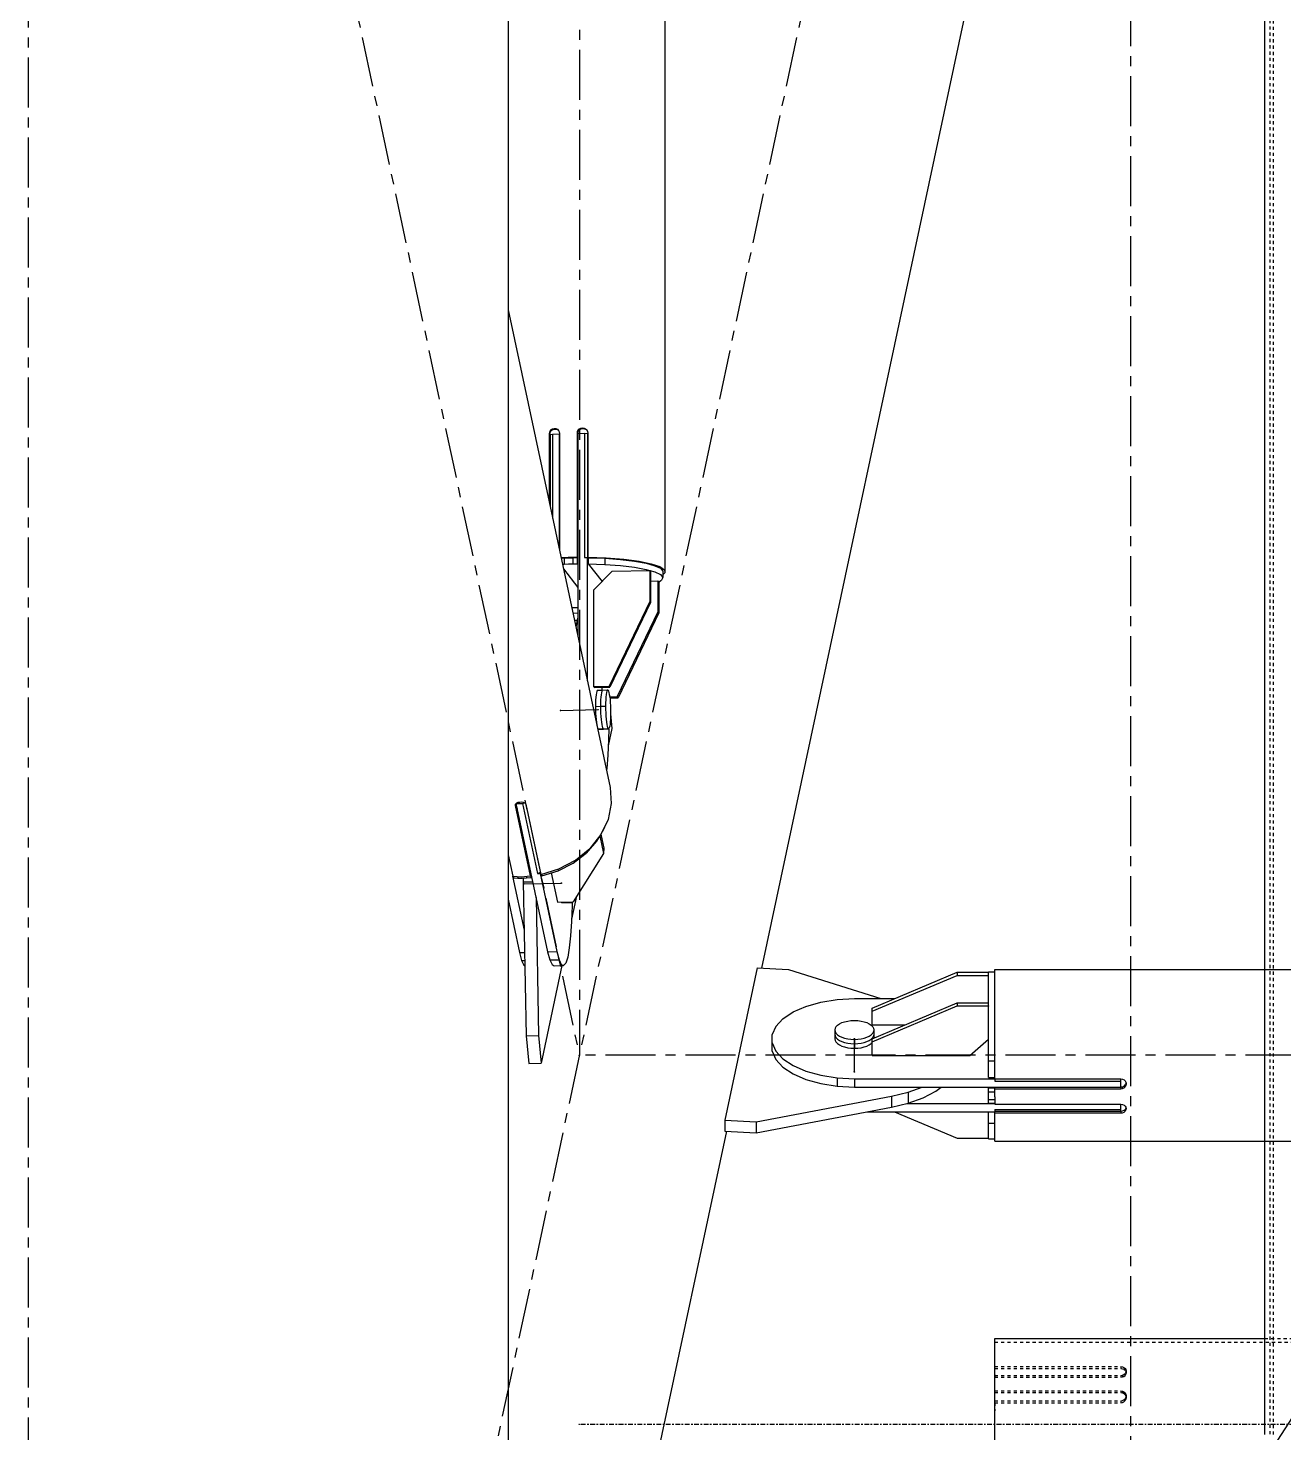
# Model space of a CAD drawing. Header units: millimetres. Extents: x 5143 to 30813, y 232 to 21408.
# Drawn here: x 22900 to 23099.3, y 16090.3 to 16313.3 of the extents above; entities that cross this region are included whole.
import ezdxf

# ---------------------------------------------------------------- set-up
doc = ezdxf.new("R2010")
doc.units = ezdxf.units.MM
doc.header["$LTSCALE"] = 0.25
for name, pattern in [('CENTER', [50.8, 31.75, -6.35, 6.35, -6.35]), ('XKITLINE00', [0]), ('XKITLINE02', [4, 2, -2]), ('XKITLINE03', [6, 3, -1, 1, -1])]:
    doc.linetypes.add(name, pattern=pattern)

msp = doc.modelspace()

# ---------------------------------------------------------------- linework, layer by layer
at = {"color": 8, "linetype": 'CENTER'}
for p, q in [((22900, 17654.86), (22900, 16010.75)), ((22987.5, 16970.27), (22987.5, 16150.27)), ((23075, 16877.2), (23075, 15209.12)), ((22900, 16560.27), (22987.5, 16150.27)), ((23075, 16560.27), (22900, 15740.27)), ((22984.52, 16205.01), (22990.47, 16205.14)), ((22978.7, 16177.48), (22984.65, 16177.61)), ((23031.16, 16147.65), (23031.16, 16152.9)), ((23342.5, 16150.27), (22987.5, 16150.27))]:
    msp.add_line(p, q, dxfattribs=at)
at = {"color": 3, "linetype": 'XKITLINE02'}
for p, q in [((23097.15, 16090.12), (23097.15, 17150.24)), ((23097.68, 16090.06), (23097.68, 17150.18)), ((23053.45, 16104.71), (23276.53, 16104.71)), ((23096.3, 16105.31), (23163.13, 16105.31)), ((23053.45, 16099.56), (23053.45, 16101.84)), ((23053.45, 16100.84), (23073.45, 16100.84)), ((23053.45, 16100.53), (23073.45, 16100.53)), ((23073.45, 16100.84), (23073.45, 16100.53)), ((23073.45, 16100.84), (23073.71, 16100.8)), ((23073.45, 16100.53), (23073.71, 16100.5)), ((23073.71, 16100.8), (23073.95, 16100.71)), ((23073.71, 16100.5), (23073.95, 16100.42)), ((23073.95, 16100.71), (23074.14, 16100.56)), ((23073.95, 16100.42), (23073.98, 16100.4)), ((23073.98, 16100.4), (23074.14, 16100.27)), ((23074.14, 16100.56), (23074.26, 16100.37)), ((23074.14, 16100.27), (23074.26, 16100.07)), ((23074.26, 16100.37), (23074.3, 16100.15)), ((23074.3, 16100.15), (23074.26, 16099.94)), ((23074.26, 16100.07), (23074.3, 16099.86)), ((23074.3, 16100.15), (23074.3, 16099.86)), ((23053.45, 16099.56), (23053.45, 16099.21)), ((23053.45, 16099.45), (23073.45, 16099.45)), ((23053.45, 16099.16), (23073.45, 16099.16)), ((23073.45, 16099.45), (23073.71, 16099.49)), ((23073.45, 16099.45), (23073.45, 16099.16)), ((23073.45, 16099.16), (23073.71, 16099.2)), ((23073.71, 16099.49), (23073.95, 16099.59)), ((23073.71, 16099.49), (23073.71, 16099.2)), ((23073.71, 16099.2), (23073.95, 16099.3)), ((23073.95, 16099.59), (23074.14, 16099.74)), ((23073.95, 16099.3), (23074.14, 16099.45)), ((23074.26, 16099.94), (23074.14, 16099.74)), ((23074.14, 16099.45), (23074.26, 16099.64)), ((23074.3, 16099.86), (23074.26, 16099.64)), ((23053.45, 16097.01), (23073.45, 16097.01)), ((23053.45, 16096.72), (23073.45, 16096.72)), ((23073.45, 16097.01), (23073.71, 16096.97)), ((23073.45, 16097.01), (23073.45, 16096.72)), ((23073.45, 16096.72), (23073.71, 16096.68)), ((23073.71, 16096.97), (23073.95, 16096.86)), ((23073.71, 16096.97), (23073.71, 16096.68)), ((23073.71, 16096.68), (23073.95, 16096.56)), ((23073.71, 16095.49), (23073.95, 16095.58)), ((23073.95, 16096.86), (23074.14, 16096.68)), ((23073.95, 16096.56), (23074.14, 16096.39)), ((23073.95, 16095.58), (23074.14, 16095.75)), ((23074.14, 16096.68), (23074.26, 16096.46)), ((23074.14, 16096.39), (23074.26, 16096.17)), ((23074.26, 16095.97), (23074.14, 16095.75)), ((23074.26, 16095.68), (23074.14, 16095.46)), ((23074.26, 16096.46), (23074.3, 16096.22)), ((23074.3, 16096.22), (23074.26, 16095.97)), ((23074.26, 16096.17), (23074.3, 16095.93)), ((23074.3, 16095.93), (23074.26, 16095.68)), ((23074.3, 16096.22), (23074.3, 16095.93)), ((23053.45, 16095.42), (23073.45, 16095.42)), ((23053.45, 16095.11), (23053.45, 16093.94)), ((23053.45, 16095.11), (23073.45, 16095.11)), ((23053.45, 16093.94), (23053.45, 16093.84)), ((23073.45, 16095.42), (23073.71, 16095.49)), ((23073.45, 16095.42), (23073.45, 16095.11)), ((23073.45, 16095.11), (23073.71, 16095.16)), ((23073.71, 16095.16), (23073.95, 16095.28)), ((23073.98, 16095.32), (23073.95, 16095.28)), ((23073.98, 16095.32), (23074.14, 16095.46))]:
    msp.add_line(p, q, dxfattribs=at)
at = {"color": 7, "linetype": 'XKITLINE00'}
for p, q in [((23096.3, 16090.05), (23096.3, 16537.43)), ((23053.45, 16096.88), (23053.45, 16105.31)), ((23053.45, 16105.31), (23096.3, 16105.31)), ((23053.45, 16087.94), (23053.45, 16096.88))]:
    msp.add_line(p, q, dxfattribs=at)
at = {"color": 8, "linetype": 'XKITLINE00'}
for p, q in [((23001.09, 16527.97), (23001.09, 16226.85)), ((22976.2, 16524.48), (22976.2, 16010.75)), ((23083.06, 16476.53), (23016.39, 16164.09)), ((23283.76, 16376.1), (23007.61, 15948.85)), ((22976.2, 16268.62), (22992.38, 16192.77)), ((22982.85, 16249.42), (22982.75, 16249.18)), ((22983.03, 16249.61), (22982.87, 16249.44)), ((22983.11, 16249.51), (22982.96, 16249.35)), ((22983.03, 16249.61), (22983.26, 16249.74)), ((22983.11, 16249.51), (22983.34, 16249.64)), ((22983.26, 16249.74), (22983.52, 16249.79)), ((22983.34, 16249.64), (22983.6, 16249.69)), ((22983.52, 16249.79), (22983.78, 16249.76)), ((22983.6, 16249.69), (22983.85, 16249.66)), ((22983.78, 16249.76), (22984.01, 16249.65)), ((22983.85, 16249.66), (22984.09, 16249.55)), ((22984.01, 16249.65), (22984.19, 16249.48)), ((22984.09, 16249.55), (22984.22, 16249.43)), ((22984.19, 16249.48), (22984.31, 16249.25)), ((22987.29, 16249.54), (22987.17, 16249.31)), ((22987.37, 16249.44), (22987.25, 16249.21)), ((22987.29, 16249.54), (22987.48, 16249.73)), ((22987.37, 16249.44), (22987.56, 16249.63)), ((22987.48, 16249.73), (22987.72, 16249.85)), ((22987.56, 16249.63), (22987.79, 16249.75)), ((22987.72, 16249.85), (22987.98, 16249.89)), ((22987.79, 16249.75), (22988.06, 16249.79)), ((22987.98, 16249.89), (22988.25, 16249.85)), ((22988.06, 16249.79), (22988.32, 16249.75)), ((22988.25, 16249.85), (22988.48, 16249.73)), ((22988.32, 16249.75), (22988.56, 16249.63)), ((22988.48, 16249.73), (22988.67, 16249.55)), ((22988.56, 16249.63), (22988.69, 16249.51)), ((22988.67, 16249.55), (22988.77, 16249.31)), ((22982.75, 16249.18), (22982.69, 16248.92)), ((22982.69, 16248.92), (22982.77, 16248.81)), ((22982.69, 16248.92), (22982.69, 16238.19)), ((22982.81, 16249.08), (22982.77, 16248.81)), ((22982.77, 16248.81), (22982.77, 16237.8)), ((22982.93, 16249.32), (22982.81, 16249.08)), ((22982.85, 16248.85), (22983.26, 16248.9)), ((22982.85, 16248.85), (22982.85, 16237.45)), ((22982.96, 16249.35), (22982.93, 16249.32)), ((22983.26, 16248.9), (22984.3, 16248.92)), ((22983.26, 16248.9), (22983.26, 16235.51)), ((22984.3, 16248.92), (22984.35, 16248.86)), ((22984.3, 16248.92), (22984.3, 16230.64)), ((22984.31, 16249.25), (22984.35, 16248.99)), ((22984.35, 16248.99), (22984.35, 16230.42)), ((22987.17, 16249.31), (22987.13, 16249.05)), ((22987.13, 16249.05), (22987.2, 16248.95)), ((22987.13, 16249.05), (22987.13, 16229.33)), ((22987.17, 16249.31), (22987.25, 16249.21)), ((22987.25, 16249.21), (22987.2, 16248.95)), ((22987.2, 16248.95), (22987.2, 16229.23)), ((22987.28, 16248.99), (22988.31, 16249.01)), ((22987.28, 16248.99), (22987.28, 16216.7)), ((22988.31, 16249.01), (22988.8, 16248.98)), ((22988.31, 16249.01), (22988.31, 16229.29)), ((22988.77, 16249.31), (22988.84, 16249.05)), ((22988.8, 16248.98), (22988.84, 16248.92)), ((22988.8, 16248.98), (22988.8, 16229.26)), ((22988.84, 16249.05), (22988.84, 16229.34)), ((22987.2, 16245.4), (22987.28, 16245.36)), ((22987.2, 16245.31), (22987.27, 16245.3)), ((22987.2, 16245.22), (22987.28, 16245.13)), ((22984.59, 16229.28), (22985.72, 16229.33)), ((22985.72, 16229.33), (22987.13, 16229.33)), ((22987.13, 16229.33), (22987.2, 16229.23)), ((22988.84, 16229.34), (22988.89, 16229.27)), ((22988.84, 16229.34), (22991.77, 16229.23)), ((22984.6, 16229.23), (22985.08, 16229.24)), ((22984.81, 16228.25), (22985.08, 16228.26)), ((22984.97, 16227.49), (22987.28, 16224.56)), ((22985.08, 16229.24), (22985.77, 16229.26)), ((22985.08, 16229.24), (22985.08, 16228.26)), ((22985.08, 16228.26), (22985.77, 16228.28)), ((22985.77, 16229.26), (22986.47, 16229.27)), ((22985.77, 16228.28), (22986.47, 16228.29)), ((22986.47, 16229.27), (22987.17, 16229.28)), ((22986.47, 16229.27), (22986.47, 16228.29)), ((22986.47, 16228.29), (22987.17, 16228.29)), ((22987.17, 16229.28), (22987.17, 16228.29)), ((22987.17, 16229.28), (22987.28, 16229.14)), ((22987.17, 16228.29), (22987.28, 16228.16)), ((22988.31, 16229.29), (22988.76, 16229.3)), ((22988.76, 16229.3), (22988.8, 16229.26)), ((22988.76, 16229.3), (22988.76, 16209.73)), ((22988.89, 16229.27), (22988.89, 16228.28)), ((22988.89, 16229.27), (22991.55, 16229.17)), ((22988.89, 16228.28), (22991.1, 16225.47)), ((22988.89, 16228.28), (22991.55, 16228.19)), ((22992.73, 16227.12), (22989.75, 16224.1)), ((22991.55, 16229.17), (22991.55, 16228.19)), ((22991.55, 16229.17), (22994.03, 16228.99)), ((22991.55, 16228.19), (22994.03, 16228.01)), ((22991.77, 16229.23), (22994.54, 16229.02)), ((22992.73, 16227.12), (22998.68, 16227.25)), ((22994.03, 16228.99), (22996.25, 16228.73)), ((22994.03, 16228.01), (22996.25, 16227.74)), ((22994.54, 16229.02), (22996.97, 16228.71)), ((22996.25, 16228.73), (22998.09, 16228.39)), ((22996.25, 16227.74), (22998.09, 16227.41)), ((22996.97, 16228.71), (22998.92, 16228.31)), ((22998.09, 16228.39), (22999.49, 16228)), ((22998.09, 16227.41), (22998.66, 16227.25)), ((22998.68, 16227.25), (22998.81, 16227.09)), ((22998.68, 16227.25), (22998.68, 16222.32)), ((22998.68, 16227.24), (22999.49, 16227.02)), ((22998.92, 16228.31), (23000.29, 16227.86)), ((22999.49, 16228), (23000.39, 16227.58)), ((23000.29, 16227.86), (23001.03, 16227.36)), ((23000.39, 16227.58), (23000.74, 16227.12)), ((23000.74, 16227.12), (23000.74, 16226.14)), ((23001.03, 16227.36), (23001.09, 16226.85)), ((22998.81, 16227.09), (22998.81, 16222.16)), ((22998.81, 16225.56), (22999.98, 16225.59)), ((22999.49, 16227.02), (23000.39, 16226.59)), ((22999.98, 16225.59), (23000.11, 16225.42)), ((22999.98, 16225.59), (22999.98, 16220.66)), ((23000.1, 16225.43), (23000.54, 16225.68)), ((23000.11, 16225.42), (23000.11, 16220.5)), ((23000.39, 16226.59), (23000.74, 16226.14)), ((23000.74, 16226.14), (23000.54, 16225.68)), ((23000.74, 16226.57), (23001.09, 16226.85)), ((22989.75, 16224.1), (22989.75, 16208.82)), ((22986.28, 16221.36), (22987.28, 16221.38)), ((22986.47, 16220.47), (22987.28, 16220.49)), ((22998.68, 16222.32), (22992.23, 16208.87)), ((22998.81, 16222.16), (22992.36, 16208.7)), ((22999.98, 16220.66), (22993.53, 16207.21)), ((23000.11, 16220.5), (22993.66, 16207.04)), ((22998.68, 16222.32), (22998.81, 16222.16)), ((22999.98, 16220.66), (23000.11, 16220.5)), ((22986.72, 16219.33), (22987.17, 16219.34)), ((22987.17, 16219.34), (22986.94, 16218.26)), ((22987.28, 16219.74), (22987.17, 16219.34)), ((22989.75, 16208.82), (22992.23, 16208.87)), ((22989.75, 16208.82), (22989.88, 16208.65)), ((22989.88, 16208.65), (22992.36, 16208.7)), ((22990.12, 16207.12), (22990.09, 16206.67)), ((22990.16, 16207.5), (22990.12, 16207.12)), ((22990.21, 16207.81), (22990.16, 16207.5)), ((22990.27, 16208.05), (22990.21, 16207.81)), ((22990.33, 16208.19), (22990.27, 16208.05)), ((22990.33, 16208.19), (22990.4, 16208.24)), ((22990.4, 16208.24), (22991.19, 16208.26)), ((22990.91, 16207.13), (22990.88, 16206.69)), ((22990.91, 16207.13), (22990.88, 16206.69)), ((22990.95, 16207.52), (22990.91, 16207.13)), ((22990.95, 16207.52), (22990.91, 16207.13)), ((22991, 16207.83), (22990.95, 16207.52)), ((22991, 16207.83), (22990.95, 16207.52)), ((22991.06, 16208.06), (22991, 16207.83)), ((22991.06, 16208.06), (22991, 16207.83)), ((22991.06, 16208.68), (22991.06, 16208.26)), ((22991.12, 16208.21), (22991.06, 16208.06)), ((22991.12, 16208.21), (22991.06, 16208.06)), ((22991.12, 16208.21), (22991.19, 16208.26)), ((22991.12, 16208.21), (22991.19, 16208.26)), ((22991.19, 16208.26), (22991.99, 16208.28)), ((22991.71, 16207.15), (22991.68, 16206.71)), ((22991.75, 16207.54), (22991.71, 16207.15)), ((22991.8, 16207.85), (22991.75, 16207.54)), ((22991.85, 16208.08), (22991.8, 16207.85)), ((22991.92, 16208.23), (22991.85, 16208.08)), ((22991.92, 16208.23), (22991.99, 16208.28)), ((22991.99, 16208.28), (22992.06, 16208.23)), ((22992.06, 16208.23), (22992.13, 16208.1)), ((22992.13, 16208.1), (22992.19, 16207.87)), ((22992.19, 16207.87), (22992.26, 16207.57)), ((22992.23, 16208.87), (22992.36, 16208.7)), ((22992.26, 16207.57), (22992.32, 16207.19)), ((22992.32, 16207.18), (22993.53, 16207.21)), ((22992.32, 16207.19), (22992.37, 16206.75)), ((22992.34, 16207.01), (22993.66, 16207.04)), ((22993.53, 16207.21), (22993.66, 16207.04)), ((22990.09, 16206.67), (22990.07, 16206.18)), ((22990.07, 16206.18), (22990.07, 16205.66)), ((22990.07, 16205.66), (22990.86, 16205.67)), ((22990.07, 16205.66), (22990.07, 16205.12)), ((22990.07, 16205.12), (22990.09, 16204.58)), ((22990.87, 16206.2), (22990.86, 16205.67)), ((22990.87, 16206.2), (22990.86, 16205.67)), ((22990.86, 16205.67), (22991.65, 16205.69)), ((22990.86, 16205.67), (22990.87, 16205.14)), ((22990.86, 16205.67), (22990.87, 16205.14)), ((22990.88, 16206.69), (22990.87, 16206.2)), ((22990.88, 16206.69), (22990.87, 16206.2)), ((22990.87, 16205.14), (22990.88, 16204.6)), ((22990.87, 16205.14), (22990.88, 16204.6)), ((22991.66, 16206.22), (22991.65, 16205.69)), ((22991.65, 16205.69), (22991.66, 16205.15)), ((22991.68, 16206.71), (22991.66, 16206.22)), ((22991.66, 16205.15), (22991.68, 16204.62)), ((22992.37, 16206.75), (22992.41, 16206.26)), ((22992.41, 16206.26), (22992.44, 16205.74)), ((22992.44, 16205.74), (22992.45, 16205.2)), ((22992.45, 16205.2), (22992.46, 16204.66)), ((22990.09, 16204.58), (22990.12, 16204.06)), ((22990.12, 16204.06), (22990.16, 16203.57)), ((22990.16, 16203.57), (22990.21, 16203.13)), ((22990.21, 16203.13), (22990.27, 16202.75)), ((22990.27, 16202.75), (22990.33, 16202.45)), ((22990.88, 16204.6), (22990.91, 16204.08)), ((22990.88, 16204.6), (22990.91, 16204.08)), ((22990.91, 16204.08), (22990.95, 16203.59)), ((22990.91, 16204.08), (22990.95, 16203.59)), ((22990.95, 16203.59), (22991, 16203.15)), ((22990.95, 16203.59), (22991, 16203.15)), ((22991, 16203.15), (22991.06, 16202.77)), ((22991, 16203.15), (22991.06, 16202.77)), ((22991.06, 16202.77), (22991.12, 16202.46)), ((22991.06, 16202.77), (22991.12, 16202.46)), ((22991.68, 16204.62), (22991.71, 16204.1)), ((22991.71, 16204.1), (22991.75, 16203.61)), ((22991.75, 16203.61), (22991.8, 16203.17)), ((22991.8, 16203.17), (22991.85, 16202.79)), ((22991.85, 16202.79), (22991.92, 16202.48)), ((22992.37, 16202.82), (22992.32, 16202.51)), ((22992.41, 16203.2), (22992.37, 16202.82)), ((22992.44, 16203.65), (22992.41, 16203.2)), ((22992.45, 16204.14), (22992.44, 16203.65)), ((22992.46, 16204.66), (22992.45, 16204.14)), ((22992.46, 16204.48), (22992.67, 16202.14)), ((22990.33, 16202.45), (22990.4, 16202.22)), ((22990.4, 16202.22), (22990.47, 16202.09)), ((22990.47, 16202.09), (22991.26, 16202.1)), ((22990.47, 16202.09), (22990.54, 16202.04)), ((22990.54, 16202.04), (22991.33, 16202.06)), ((22991.12, 16202.46), (22991.19, 16202.24)), ((22991.12, 16202.46), (22991.19, 16202.24)), ((22991.19, 16202.24), (22991.26, 16202.1)), ((22991.19, 16202.24), (22991.26, 16202.1)), ((22991.26, 16202.1), (22992.06, 16202.12)), ((22991.26, 16202.1), (22991.33, 16202.06)), ((22991.26, 16202.1), (22991.33, 16202.06)), ((22991.33, 16202.06), (22992.13, 16202.08)), ((22991.92, 16202.48), (22991.99, 16202.26)), ((22991.99, 16202.26), (22992.06, 16202.12)), ((22992.14, 16200.33), (22992.03, 16197.9)), ((22992.06, 16202.12), (22992.13, 16202.08)), ((22992.67, 16202.14), (22992.1, 16199.41)), ((22992.13, 16202.08), (22992.19, 16202.13)), ((22992.16, 16202.11), (22992.14, 16200.33)), ((22992.26, 16202.27), (22992.19, 16202.13)), ((22992.32, 16202.51), (22992.26, 16202.27)), ((22992.03, 16197.9), (22991.85, 16195.79)), ((22991.85, 16195.79), (22991.81, 16195.48)), ((22992.38, 16192.77), (22992.56, 16190.25)), ((22977.33, 16190.06), (22977.32, 16189.91)), ((22977.32, 16189.91), (22979.69, 16178.78)), ((22977.42, 16190.2), (22977.33, 16190.06)), ((22977.4, 16190.17), (22979.73, 16179.28)), ((22977.42, 16190.2), (22977.59, 16190.33)), ((22977.44, 16190.22), (22982.46, 16166.69)), ((22977.46, 16190.24), (22978.48, 16190.26)), ((22977.59, 16190.33), (22977.81, 16190.43)), ((22977.61, 16189.44), (22977.6, 16189.25)), ((22977.81, 16190.43), (22978.06, 16190.48)), ((22978.06, 16190.48), (22978.33, 16190.49)), ((22978.33, 16190.49), (22978.58, 16190.45)), ((22978.48, 16190.26), (22978.74, 16190.39)), ((22978.48, 16190.26), (22980.85, 16179.13)), ((22978.58, 16190.45), (22978.79, 16190.36)), ((22978.79, 16190.36), (22978.92, 16190.24)), ((22978.92, 16190.24), (22979.01, 16190.12)), ((22979.01, 16190.12), (22981.39, 16178.99)), ((22992.56, 16190.25), (22992.06, 16187.72)), ((22992.06, 16187.72), (22990.9, 16185.3)), ((22990.9, 16185.3), (22989.15, 16183.12)), ((22990.72, 16185.07), (22990.24, 16184.24)), ((22990.75, 16185.09), (22991.34, 16182.31)), ((22990.93, 16185.35), (22991.4, 16183.14)), ((22991.45, 16186.34), (22991.15, 16185.81)), ((22991.55, 16186.65), (22991.45, 16186.34)), ((22986.89, 16181.27), (22989.15, 16183.12)), ((22990.24, 16184.24), (22988.57, 16182.37)), ((22991.4, 16183.14), (22991.34, 16182.31)), ((22976.2, 16182.1), (22976.92, 16178.72)), ((22984.12, 16179.57), (22986.5, 16180.79)), ((22984.24, 16179.87), (22986.89, 16181.27)), ((22986.5, 16180.79), (22988.57, 16182.37)), ((22991.34, 16182.31), (22986.5, 16174.65)), ((22976.91, 16178.72), (22978.73, 16170.16)), ((22976.92, 16178.72), (22978.3, 16178.62)), ((22976.99, 16178.71), (22977.05, 16178.42)), ((22977.05, 16178.42), (22977.74, 16178.39)), ((22977.69, 16178.66), (22977.74, 16178.39)), ((22977.74, 16178.39), (22978.44, 16178.39)), ((22978.3, 16178.62), (22979.69, 16178.78)), ((22978.44, 16178.39), (22979.13, 16178.42)), ((22978.58, 16178.4), (22978.59, 16177.79)), ((22979.07, 16178.71), (22979.13, 16178.42)), ((22979.13, 16178.42), (22979.83, 16178.48)), ((22979.73, 16179.28), (22979.69, 16178.78)), ((22979.74, 16179.46), (22979.71, 16179.04)), ((22979.71, 16179.04), (22979.83, 16178.48)), ((22979.86, 16178.9), (22979.83, 16178.48)), ((22980.85, 16179.13), (22981.31, 16179.35)), ((22980.85, 16179.13), (22981.3, 16179.14)), ((22981.31, 16179.34), (22981.3, 16179.14)), ((22981.3, 16179.14), (22983.95, 16166.73)), ((22981.39, 16178.99), (22984.24, 16179.87)), ((22981.48, 16179.01), (22981.53, 16178.77)), ((22981.53, 16178.77), (22984.12, 16179.57)), ((22983.03, 16179.23), (22984.02, 16174.6)), ((22984.07, 16179.81), (22984.12, 16179.57)), ((22978.59, 16177.79), (22980.09, 16177.83)), ((22978.59, 16177.79), (22979.06, 16153.36)), ((22976.2, 16175.05), (22978, 16166.6)), ((22976.2, 16174.42), (22976.33, 16174.43)), ((22980.62, 16175.34), (22981.04, 16153.41)), ((22984.02, 16174.6), (22986.5, 16174.65)), ((22984.62, 16174.61), (22984.62, 16174.6)), ((22984.62, 16174.6), (22984.69, 16174.51)), ((22984.69, 16174.51), (22984.76, 16174.53)), ((22984.69, 16174.51), (22985.48, 16174.53)), ((22985.41, 16174.63), (22985.41, 16174.61)), ((22985.41, 16174.63), (22985.41, 16174.61)), ((22985.41, 16174.61), (22985.48, 16174.53)), ((22985.41, 16174.61), (22985.48, 16174.53)), ((22985.48, 16174.53), (22986.28, 16174.55)), ((22985.48, 16174.53), (22985.55, 16174.54)), ((22985.48, 16174.53), (22985.55, 16174.54)), ((22986.2, 16174.65), (22986.21, 16174.63)), ((22986.21, 16174.63), (22986.28, 16174.55)), ((22986.35, 16174.04), (22986.27, 16171.49)), ((22987.05, 16175.51), (22986.28, 16171.9)), ((22986.28, 16174.55), (22986.35, 16174.56)), ((22986.4, 16174.65), (22986.35, 16174.56)), ((22986.35, 16174.56), (22986.35, 16174.04)), ((22986.27, 16171.49), (22986.12, 16169.22)), ((22986.12, 16169.22), (22985.91, 16167.31)), ((22985.91, 16167.31), (22985.65, 16165.85)), ((22978, 16166.6), (22978.8, 16166.61)), ((22978, 16166.6), (22978.34, 16165.32)), ((22978.34, 16165.32), (22978.83, 16165.33)), ((22978.34, 16165.32), (22978.69, 16164.57)), ((22982.46, 16166.69), (22983.95, 16166.73)), ((22982.46, 16166.69), (22982.8, 16165.42)), ((22982.8, 16165.42), (22984.29, 16165.45)), ((22982.8, 16165.42), (22983.16, 16164.67)), ((22983.16, 16164.67), (22983.51, 16164.49)), ((22983.95, 16166.73), (22984.29, 16165.45)), ((22984.29, 16165.45), (22984.64, 16164.7)), ((22984.64, 16164.7), (22985, 16164.52)), ((22985.34, 16164.91), (22985, 16164.52)), ((22985.65, 16165.85), (22985.34, 16164.91)), ((22978.69, 16164.57), (22978.84, 16164.49)), ((22984.72, 16164.51), (22981.45, 16149.03)), ((22983.51, 16164.49), (22985, 16164.52)), ((23015.73, 16164.13), (23010.58, 16139.98)), ((23015.73, 16164.13), (23020.7, 16163.88)), ((23020.7, 16163.88), (23035.36, 16159.26)), ((23033.96, 16157.75), (23047.46, 16163.44)), ((23033.96, 16157.27), (23047.46, 16162.95)), ((23047.46, 16163.44), (23047.46, 16162.95)), ((23047.46, 16163.44), (23052.46, 16163.44)), ((23047.46, 16162.95), (23052.46, 16162.95)), ((23052.46, 16163.52), (23052.46, 16163.44)), ((23052.46, 16163.52), (23053.46, 16163.52)), ((23052.46, 16163.44), (23052.46, 16163.41)), ((23052.46, 16158.12), (23052.46, 16163.41)), ((23053.46, 16163.9), (23101, 16163.9)), ((23053.46, 16146.54), (23053.46, 16163.9)), ((23021.42, 16157.15), (23023.46, 16158.04)), ((23023.46, 16158.04), (23025.83, 16158.71)), ((23025.83, 16158.71), (23028.43, 16159.12)), ((23028.43, 16159.12), (23031.16, 16159.26)), ((23031.16, 16159.26), (23037.53, 16159.26)), ((23033.96, 16152.9), (23047.46, 16158.58)), ((23033.96, 16152.41), (23047.46, 16158.1)), ((23047.46, 16158.58), (23047.46, 16158.1)), ((23047.46, 16158.58), (23052.46, 16158.58)), ((23047.46, 16158.1), (23052.46, 16158.1)), ((23052.46, 16158.12), (23052.46, 16158.1)), ((23052.46, 16158.1), (23052.46, 16158.08)), ((23052.46, 16152.12), (23052.46, 16158.08)), ((23019.81, 16156.08), (23018.7, 16154.86)), ((23019.81, 16156.08), (23021.42, 16157.15)), ((23030.1, 16155.71), (23030.62, 16155.78)), ((23030.62, 16155.78), (23031.16, 16155.8)), ((23031.16, 16155.8), (23031.7, 16155.78)), ((23031.7, 16155.78), (23032.22, 16155.71)), ((23033.96, 16155.08), (23033.96, 16157.75)), ((23018.7, 16154.86), (23018.13, 16153.56)), ((23018.13, 16150.92), (23018.13, 16153.56)), ((23028.1, 16154.56), (23028.06, 16154.3)), ((23028.06, 16154.3), (23028.1, 16154.04)), ((23028.06, 16154.3), (23028.06, 16153.6)), ((23028.06, 16153.6), (23028.06, 16152.9)), ((23028.06, 16153.6), (23028.1, 16153.34)), ((23028.06, 16153.6), (23028.1, 16153.34)), ((23028.24, 16154.81), (23028.1, 16154.56)), ((23028.1, 16154.04), (23028.24, 16153.78)), ((23028.47, 16155.05), (23028.24, 16154.81)), ((23028.24, 16153.78), (23028.47, 16153.54)), ((23028.47, 16155.05), (23028.78, 16155.26)), ((23028.47, 16153.54), (23028.78, 16153.33)), ((23028.78, 16155.26), (23029.16, 16155.45)), ((23029.16, 16155.45), (23029.61, 16155.6)), ((23029.61, 16155.6), (23030.1, 16155.71)), ((23032.22, 16155.71), (23032.71, 16155.6)), ((23032.71, 16155.6), (23033.15, 16155.45)), ((23033.15, 16155.45), (23033.53, 16155.26)), ((23033.53, 16155.26), (23033.84, 16155.05)), ((23033.53, 16153.33), (23033.84, 16153.54)), ((23033.84, 16155.05), (23034.07, 16154.81)), ((23034.07, 16153.78), (23033.84, 16153.54)), ((23033.96, 16155.08), (23039.14, 16155.08)), ((23034.07, 16154.81), (23034.21, 16154.56)), ((23034.21, 16154.04), (23034.07, 16153.78)), ((23034.21, 16154.56), (23034.26, 16154.3)), ((23034.26, 16154.3), (23034.21, 16154.04)), ((23034.26, 16153.6), (23034.21, 16153.34)), ((23034.26, 16153.6), (23034.21, 16153.34)), ((23034.26, 16154.3), (23034.26, 16153.6)), ((23034.26, 16153.6), (23034.26, 16153.03)), ((22979.06, 16153.36), (22981.04, 16153.41)), ((22979.06, 16153.36), (22979.47, 16148.99)), ((22981.04, 16153.41), (22981.45, 16149.03)), ((23018.13, 16152.23), (23018.7, 16150.93)), ((23028.06, 16152.9), (23028.1, 16152.64)), ((23028.1, 16153.34), (23028.24, 16153.08)), ((23028.1, 16153.34), (23028.24, 16153.08)), ((23028.1, 16152.64), (23028.24, 16152.38)), ((23028.24, 16153.08), (23028.47, 16152.84)), ((23028.24, 16153.08), (23028.47, 16152.84)), ((23028.24, 16152.38), (23028.47, 16152.15)), ((23028.47, 16152.84), (23028.78, 16152.63)), ((23028.47, 16152.84), (23028.78, 16152.63)), ((23028.47, 16152.15), (23028.78, 16151.93)), ((23028.78, 16153.33), (23029.16, 16153.14)), ((23028.78, 16152.63), (23029.16, 16152.44)), ((23028.78, 16152.63), (23029.16, 16152.44)), ((23028.78, 16151.93), (23029.16, 16151.74)), ((23029.16, 16153.14), (23029.61, 16152.99)), ((23029.16, 16152.44), (23029.61, 16152.29)), ((23029.16, 16152.44), (23029.61, 16152.29)), ((23029.16, 16151.74), (23029.61, 16151.59)), ((23029.61, 16152.99), (23030.1, 16152.88)), ((23029.61, 16152.29), (23030.1, 16152.18)), ((23029.61, 16152.29), (23030.1, 16152.18)), ((23029.61, 16151.59), (23030.1, 16151.48)), ((23030.1, 16152.88), (23030.62, 16152.81)), ((23030.1, 16152.18), (23030.62, 16152.12)), ((23030.1, 16152.18), (23030.62, 16152.12)), ((23030.1, 16151.48), (23030.62, 16151.42)), ((23030.62, 16152.81), (23031.16, 16152.79)), ((23030.62, 16152.12), (23031.16, 16152.09)), ((23030.62, 16152.12), (23031.16, 16152.09)), ((23030.62, 16151.42), (23031.16, 16151.39)), ((23031.16, 16152.79), (23031.7, 16152.81)), ((23031.16, 16152.79), (23031.16, 16152.09)), ((23031.16, 16152.09), (23031.7, 16152.12)), ((23031.16, 16152.09), (23031.7, 16152.12)), ((23031.16, 16152.09), (23031.16, 16151.39)), ((23031.16, 16151.39), (23031.7, 16151.42)), ((23031.7, 16152.81), (23032.22, 16152.88)), ((23031.7, 16152.12), (23032.22, 16152.18)), ((23031.7, 16152.12), (23032.22, 16152.18)), ((23031.7, 16151.42), (23032.22, 16151.48)), ((23032.22, 16152.88), (23032.71, 16152.99)), ((23032.22, 16152.18), (23032.71, 16152.29)), ((23032.22, 16152.18), (23032.71, 16152.29)), ((23032.22, 16151.48), (23032.71, 16151.59)), ((23032.71, 16152.99), (23033.15, 16153.14)), ((23032.71, 16152.29), (23033.15, 16152.44)), ((23032.71, 16152.29), (23033.15, 16152.44)), ((23032.71, 16151.59), (23033.15, 16151.74)), ((23033.15, 16153.14), (23033.53, 16153.33)), ((23033.15, 16152.44), (23033.53, 16152.63)), ((23033.15, 16152.44), (23033.53, 16152.63)), ((23033.15, 16151.74), (23033.53, 16151.93)), ((23033.53, 16152.63), (23033.84, 16152.84)), ((23033.53, 16152.63), (23033.84, 16152.84)), ((23033.53, 16151.93), (23033.84, 16152.15)), ((23034.07, 16153.08), (23033.84, 16152.84)), ((23034.07, 16153.08), (23033.84, 16152.84)), ((23033.96, 16152.27), (23033.84, 16152.15)), ((23033.96, 16150.23), (23033.96, 16152.9)), ((23034.21, 16153.34), (23034.07, 16153.08)), ((23034.21, 16153.34), (23034.07, 16153.08)), ((23049.46, 16150.23), (23052.46, 16152.85)), ((23052.46, 16146.73), (23052.46, 16152.12)), ((23018.13, 16150.92), (23018.7, 16149.62)), ((23018.7, 16150.93), (23019.81, 16149.72)), ((23018.7, 16149.62), (23019.81, 16148.41)), ((23019.81, 16149.72), (23021.42, 16148.64)), ((23033.96, 16150.23), (23049.46, 16150.23)), ((23052.46, 16149.41), (23053.46, 16149.41)), ((22979.47, 16148.99), (22981.45, 16149.03)), ((23019.81, 16148.41), (23021.42, 16147.33)), ((23021.42, 16148.64), (23023.46, 16147.75)), ((23021.42, 16147.33), (23023.46, 16146.44)), ((23023.46, 16147.75), (23025.83, 16147.09)), ((23025.83, 16147.09), (23028.43, 16146.68)), ((23023.46, 16146.44), (23025.83, 16145.78)), ((23025.83, 16145.78), (23028.43, 16145.37)), ((23028.43, 16146.68), (23028.43, 16145.37)), ((23028.43, 16146.68), (23031.16, 16146.54)), ((23028.43, 16145.37), (23031.16, 16145.23)), ((23031.16, 16146.54), (23053.46, 16146.54)), ((23031.16, 16146.54), (23031.16, 16145.23)), ((23031.16, 16145.23), (23073.46, 16145.23)), ((23039.71, 16144.41), (23041.94, 16145.23)), ((23042.09, 16143.53), (23044.11, 16144.6)), ((23044.11, 16144.6), (23044.92, 16145.23)), ((23052.46, 16146.73), (23053.46, 16146.73)), ((23052.46, 16143.84), (23052.46, 16145.23)), ((23052.46, 16145.1), (23053.46, 16145.1)), ((23053.46, 16146.54), (23073.46, 16146.54)), ((23053.46, 16146.54), (23053.46, 16146.14)), ((23053.46, 16146.14), (23073.46, 16146.14)), ((23053.46, 16143.65), (23053.46, 16145.23)), ((23053.46, 16145.23), (23053.46, 16145.1)), ((23053.46, 16144.95), (23073.46, 16144.95)), ((23073.46, 16146.54), (23073.72, 16146.47)), ((23073.46, 16145.23), (23073.46, 16146.54)), ((23073.46, 16145.24), (23073.72, 16145.28)), ((23073.46, 16145.23), (23073.46, 16144.95)), ((23073.46, 16144.95), (23073.72, 16144.99)), ((23073.72, 16146.47), (23073.96, 16146.38)), ((23073.72, 16145.28), (23073.96, 16145.39)), ((23073.72, 16145.28), (23073.72, 16144.99)), ((23073.72, 16144.99), (23073.96, 16145.1)), ((23073.96, 16146.38), (23074.14, 16146.2)), ((23073.96, 16145.39), (23074.14, 16145.57)), ((23073.96, 16145.1), (23074.14, 16145.27)), ((23074.14, 16146.2), (23074.27, 16145.98)), ((23074.27, 16145.79), (23074.14, 16145.57)), ((23074.27, 16145.49), (23074.14, 16145.27)), ((23074.27, 16145.98), (23074.31, 16145.74)), ((23074.28, 16145.88), (23074.27, 16145.79)), ((23074.31, 16145.74), (23074.27, 16145.49)), ((23015.55, 16139.73), (23037.04, 16143.77)), ((23037.04, 16143.77), (23039.71, 16144.41)), ((23037.04, 16143.77), (23037.04, 16142.02)), ((23037.04, 16142.02), (23039.71, 16142.66)), ((23039.46, 16142.6), (23053.46, 16142.6)), ((23039.71, 16144.41), (23039.71, 16142.66)), ((23039.71, 16142.66), (23042.09, 16143.53)), ((23052.46, 16144.46), (23053.46, 16144.46)), ((23052.46, 16142.65), (23052.46, 16143.84)), ((23052.46, 16143.24), (23053.46, 16143.24)), ((23052.46, 16142.65), (23053.46, 16142.65)), ((23053.46, 16143.65), (23053.46, 16142.5)), ((23053.46, 16142.5), (23073.46, 16142.5)), ((23073.46, 16142.5), (23073.72, 16142.47)), ((23073.46, 16141.42), (23073.46, 16142.5)), ((23073.72, 16142.47), (23073.96, 16142.37)), ((23073.96, 16142.37), (23074.14, 16142.21)), ((23015.55, 16137.98), (23037.04, 16142.02)), ((23033.16, 16141.29), (23053.46, 16141.29)), ((23037.53, 16141.29), (23047.46, 16137.11)), ((23052.46, 16138.16), (23052.46, 16141.29)), ((23053.46, 16141.69), (23053.46, 16141.29)), ((23053.46, 16141.69), (23073.46, 16141.69)), ((23053.46, 16141.42), (23073.46, 16141.42)), ((23053.46, 16139.13), (23053.46, 16141.29)), ((23053.46, 16141.11), (23073.46, 16141.11)), ((23073.46, 16141.42), (23073.72, 16141.45)), ((23073.46, 16141.42), (23073.46, 16141.11)), ((23073.46, 16141.11), (23073.72, 16141.16)), ((23073.72, 16141.45), (23073.96, 16141.54)), ((23073.72, 16141.16), (23073.96, 16141.24)), ((23073.96, 16141.54), (23073.99, 16141.56)), ((23073.96, 16141.24), (23074.14, 16141.39)), ((23073.99, 16141.56), (23074.14, 16141.69)), ((23074.14, 16142.21), (23074.27, 16142.02)), ((23074.27, 16141.88), (23074.14, 16141.69)), ((23074.27, 16141.59), (23074.14, 16141.39)), ((23074.27, 16142.02), (23074.31, 16141.8)), ((23074.28, 16141.95), (23074.27, 16141.88)), ((23074.31, 16141.8), (23074.27, 16141.59)), ((23010.86, 16138.22), (22976.2, 15975.77)), ((23010.58, 16139.98), (23010.58, 16138.23)), ((23010.58, 16139.98), (23015.55, 16139.73)), ((23010.58, 16138.23), (23015.55, 16137.98)), ((23015.55, 16139.73), (23015.55, 16137.98)), ((23052.46, 16139.51), (23053.46, 16139.51)), ((23052.46, 16137.03), (23052.46, 16138.16)), ((23053.46, 16136.65), (23053.46, 16139.13)), ((23047.46, 16137.11), (23052.46, 16137.11)), ((23052.46, 16137.03), (23053.46, 16137.03)), ((23053.46, 16136.65), (23101, 16136.65))]:
    msp.add_line(p, q, dxfattribs=at)
at = {"color": 1, "linetype": 'XKITLINE03'}
msp.add_line((23342.49, 16091.68), (22987.49, 16091.68), dxfattribs=at)
at = {"color": 8, "linetype": 'XKITLINE00'}
for centre in [(22984.52, 16205.01), (22990.47, 16205.14), (22978.7, 16177.48), (22984.65, 16177.61), (23031.16, 16152.9), (22987.5, 16150.27), (22987.5, 16150.27), (22987.5, 16150.27), (23031.16, 16147.65)]:
    msp.add_circle(centre, 0.05, dxfattribs=at)
at = {"color": 1, "linetype": 'XKITLINE00'}
msp.add_circle((22987.49, 16091.68), 0.05, dxfattribs=at)

doc.saveas('drawing.dxf')
